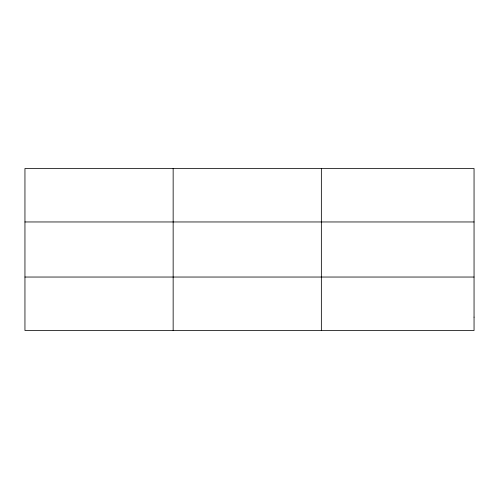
<?xml version="1.0" encoding="UTF-8"?>
<svg xmlns="http://www.w3.org/2000/svg" width="499" height="499" viewBox="0 0 499 499"><rect width="100%" height="100%" fill="white"/><g stroke="black" fill="none" stroke-linecap="round" stroke-linejoin="round"><path stroke-width="0.75" d="M173.153 168.494L173.153 330.506M321.356 168.494L321.356 330.506M24.95 221.961L474.05 221.961M24.95 277.039L474.05 277.039M474.05 317.139L474.05 330.506L24.95 330.506L24.95 168.494L474.05 168.494L474.05 317.139"/></g></svg>
